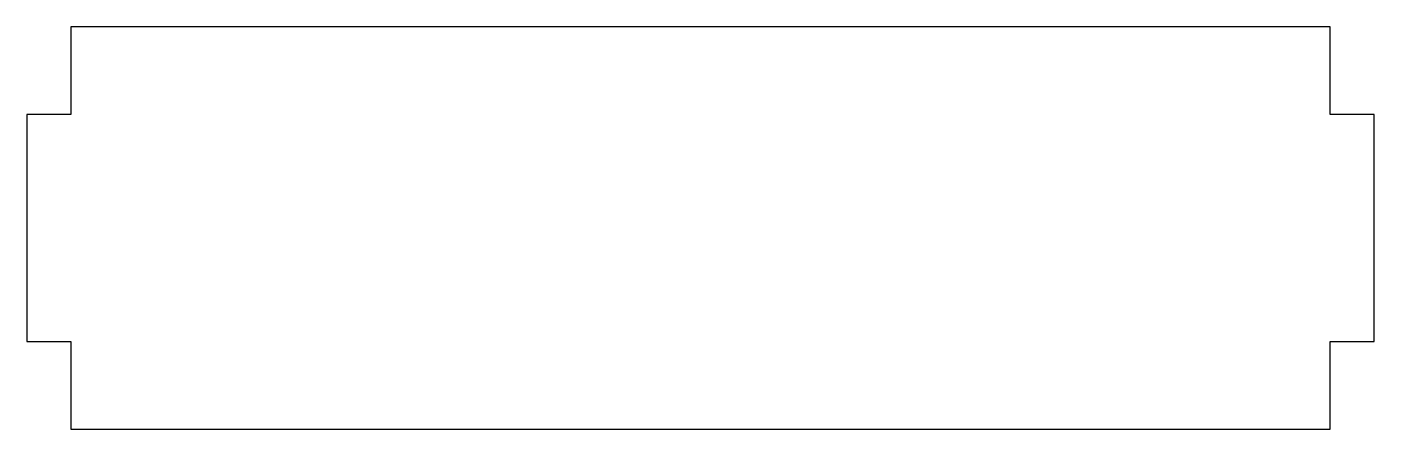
# Model space of a CAD drawing. Header units: millimetres. Extents: x -77 to 77, y -23 to 23.
import ezdxf

# ---------------------------------------------------------------- set-up
doc = ezdxf.new("R2010")
doc.units = ezdxf.units.MM

msp = doc.modelspace()

# ---------------------------------------------------------------- linework, layer by layer
at = {"color": 7, "linetype": 'Continuous', "lineweight": 25}
for p, q in [((-72, 23), (-72, 13)), ((72, 23), (-72, 23)), ((72, 13), (72, 23)), ((-72, 13), (-77, 13)), ((-77, 13), (-77, -13)), ((77, 13), (72, 13)), ((77, -13), (77, 13)), ((-77, -13), (-72, -13)), ((-72, -13), (-72, -23)), ((72, -23), (72, -13)), ((72, -13), (77, -13)), ((-72, -23), (72, -23))]:
    msp.add_line(p, q, dxfattribs=at)

doc.saveas('drawing.dxf')
